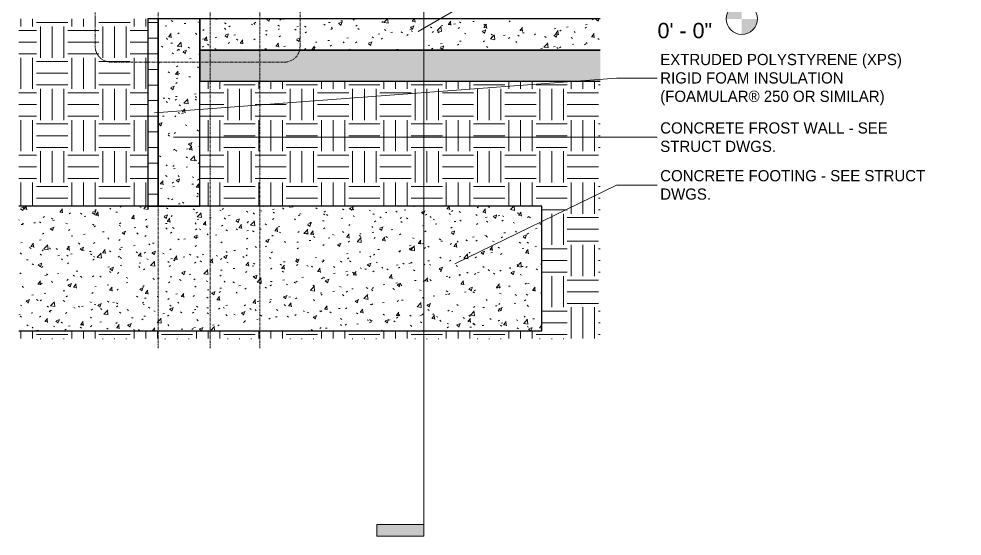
# Model space of a CAD drawing. Header units: inches. Extents: x 22688 to 23652, y -99 to 513.
# Drawn here: x 23470.5 to 23651.7, y -99.5 to 0 of the extents above; entities that cross this region are included whole.
import ezdxf

# ---------------------------------------------------------------- set-up
doc = ezdxf.new("R2010")
doc.units = ezdxf.units.IN
doc.header["$MEASUREMENT"] = 0
doc.linetypes.add('Dash Dot 3_16_', pattern=[0.3125, 0.1875, -0.0625, 0, -0.0625])
doc.linetypes.add('Grid Line 1_2_', pattern=[0.875, 0.5, -0.125, 0.125, -0.125])
for name, color, linetype, lineweight in [('A-ANNO-IDEN', 131, 'Continuous', 9), ('A-ANNO-SYMB', 150, 'Continuous', 9), ('A-FLOR', 192, 'Continuous', 30), ('A-FLOR-LEVL', 51, 'Continuous', 9), ('A-FLOR-MCUT', 51, 'Continuous', 18), ('A-FLOR-PATT', 8, 'Continuous', 70), ('A-WALL', 113, 'Continuous', 30), ('A-WALL-PATT', 111, 'Continuous', 30), ('C-BLDG-PADS', 91, 'Continuous', 200), ('C-TOPO', 7, 'Continuous', 30), ('G-ANNO-SYMB', 111, 'Continuous', 9), ('L-SITE-WALL', 31, 'Continuous', 30), ('S-FNDN', 32, 'Continuous', 30), ('S-GRID', 1, 'Continuous', 9)]:
    doc.layers.add(name, color=color, linetype=linetype, lineweight=lineweight)
doc.styles.add('Arial', font='arial.ttf', dxfattribs={"height": 2.950599})
doc.styles.add('Century Gothic', font='GOTHIC.TTF', dxfattribs={"height": 2.155668})
pattern_1 = [(50, (22063.858, 65.275), (6.885997, -0.602097), [0.72, -7.92]), (355, (22063.858, 65.275), (-1.331756, 7.220547), [0.576, -6.336]), (100.451, (22064.432, 65.225), (5.55363, 6.61819), [0.612, -6.731]), (46.184, (22063.858, 67.195), (10.24564, -1.588925), [1.08, -11.88]), (96.636, (22064.712, 67.063), (8.97244, 9.35152), [0.918, -10.096]), (351.184, (22063.858, 67.195), (8.9732, 9.35123), [0.864, -9.504]), (21, (22064.818, 66.715), (5.730726, -3.865003), [0.72, -7.92]), (326, (22064.818, 66.715), (2.33581, 6.96088), [0.576, -6.336]), (71.451, (22065.296, 66.393), (8.065876, 3.09595), [0.612, -6.731]), (37.5, (22063.858, 65.275), (0.116866, 3.1954784), [0.317, -5.942, 0.317, -6.115, -6.36]), (37.5, (22063.858, 65.275), (0.116866, 3.1954784), [-12.691, 0.317, -6.043]), (7.5, (22063.858, 65.275), (2.52543, 3.786025), [0.317, -3.35, 0.317, -5.798, -2.424]), (7.5, (22063.858, 65.275), (2.52543, 3.786025), [-9.782, 0.317, -2.107]), (327.5, (22061.717, 65.275), (5.1243685, -0.216176), [0.317, -2.083, 0.317, -7.171, -9.936]), (327.5, (22061.717, 65.275), (5.1243685, -0.216176), [-9.888, 0.317, -9.619]), (317.5, (22060.757, 65.275), (5.598326, 0.96141), [0.317, -2.803, 0.317, -4.656, -7.056]), (317.5, (22060.757, 65.275), (5.598326, 0.96141), [-8.093, 0.317, -6.739])]
pattern_2 = [(0, (22063.858, 65.275), (6, 6), [6, -6]), (0, (22063.858, 67.525), (6, 6), [6, -6]), (0, (22063.858, 69.775), (6, 6), [6, -6]), (90, (22064.608, 70.525), (-6, 6), [6, -6]), (90, (22066.858, 70.525), (-6, 6), [6, -6]), (90, (22069.108, 70.525), (-6, 6), [6, -6])]

# ---------------------------------------------------------------- blocks, each defined once
blk = doc.blocks.new('Struct_Xcel_Sports Complex_rvt-4-Wall Section - Fieldhouse - North Wall _ Mezzanine')
at = {"layer": 'A-FLOR-PATT', "lineweight": 9}
h = blk.add_hatch(dxfattribs=at)
h.set_pattern_fill('FP_28', color=253, style=0, pattern_type=2)
h.set_pattern_definition(pattern_1)
h.paths.add_polyline_path([(21139.42, -6), (21209.26, -6), (21209.26, 0), (21132.3, 0), (21132.3, -6)], flags=0)
at = {"layer": 'A-WALL-PATT', "lineweight": 9}
h = blk.add_hatch(dxfattribs=at)
h.set_pattern_fill('FP_28', color=253, style=0, pattern_type=2)
h.set_pattern_definition(pattern_1)
h.paths.add_polyline_path([(21132.3, -36), (21132.3, 0), (21124.3, 0), (21124.3, -36)], flags=0)
at = {"layer": 'S-FNDN', "lineweight": 9}
h = blk.add_hatch(dxfattribs=at)
h.set_pattern_fill('FP_28', color=253, style=0, pattern_type=2)
h.set_pattern_definition(pattern_1)
h.paths.add_polyline_path([(21153.39, -60), (21198.05, -60), (21198.05, -36), (21097.52, -36), (21097.52, -60)], flags=0)
at = {"layer": 'A-FLOR', "color": 7}
for p, q in [((21209.26, 0), (21132.3, 0)), ((21132.3, -6), (21209.26, -6))]:
    blk.add_line(p, q, dxfattribs=at)
at = {"layer": 'A-FLOR-MCUT', "color": 7, "lineweight": 30}
blk.add_line((21132.3, 0), (21132.3, -6), dxfattribs=at)
at = {"layer": 'A-WALL', "color": 7}
blk.add_line((21132.3, -6), (21132.3, 0), dxfattribs=at)
at = {"layer": 'L-SITE-WALL', "color": 7}
for p, q in [((21132.3, 0), (21124.3, 0)), ((21124.3, 0), (21124.3, -36)), ((21132.3, -36), (21132.3, -6)), ((21124.3, -36), (21132.3, -36))]:
    blk.add_line(p, q, dxfattribs=at)
at = {"layer": 'S-FNDN', "color": 7}
for p, q in [((21198.05, -36), (21097.52, -36)), ((21198.05, -60), (21198.05, -36)), ((21097.52, -60), (21198.05, -60))]:
    blk.add_line(p, q, dxfattribs=at)
blk = doc.blocks.new('Level - Level Head - Circle-15001-Wall Section - Fieldhouse - North Wall _ Mezzanine')
at = {"layer": 'A-FLOR-LEVL'}
h = blk.add_hatch(color=256, dxfattribs=at)
edge = h.paths.add_edge_path(flags=0)
edge.add_line((21236.45, 0), (21233.45, 0))
edge.add_arc((21236.45, 0), 3, 90, 180, ccw=False)
edge.add_line((21236.45, 3), (21236.45, 0))
h = blk.add_hatch(color=256, dxfattribs=at)
edge = h.paths.add_edge_path(flags=0)
edge.add_line((21236.45, -3), (21236.45, 0))
edge.add_line((21236.45, 0), (21239.45, 0))
edge.add_arc((21236.45, 0), 3, 270, 360, ccw=False)
blk.add_circle((21236.45, 0), 3, dxfattribs=at)
blk = doc.blocks.new('Section - 3_32_ x 3_8_-18514-Wall Section - Fieldhouse - North Wall _ Mezzanine')
at = {"layer": 'G-ANNO-SYMB'}
blk.add_hatch(color=256, dxfattribs=at).paths.add_polyline_path([(21166.35, -97.23), (21175.35, -97.23), (21175.35, -99.48), (21166.35, -99.48)], flags=0)
for p, q in [((21166.35, -97.23), (21166.35, -99.48)), ((21175.35, -97.23), (21166.35, -97.23)), ((21175.35, -99.48), (21175.35, -97.23)), ((21166.35, -99.48), (21175.35, -99.48))]:
    blk.add_line(p, q, dxfattribs=at)

msp = doc.modelspace()

# ---------------------------------------------------------------- hatches: boundary and pattern name
at = {"layer": 'A-WALL-PATT', "lineweight": 9}
h = msp.add_hatch(dxfattribs=at)
h.set_pattern_fill('FP_26', color=253, style=0, pattern_type=2)
h.set_pattern_definition([(0, (22063.858, 65.275), (0, 3), []), (90, (22063.858, 65.275), (-3, 2e-16), [])])
h.paths.add_polyline_path([(23495.24474, -36), (23497.24474, -36), (23497.24474, 0), (23495.24474, 0), (23495.24474, -30.87631)], flags=0)
at = {"layer": 'C-BLDG-PADS'}
h = msp.add_hatch(dxfattribs=at)
h.set_pattern_fill('FP_29', color=55, style=0, pattern_type=2)
h.set_pattern_definition([(212.005, (22063.052, 67.291), (-40.3106271, -26.8730086), [1.268, -125.493]), (213.69, (22063.858, 67.828), (-13.436241, -13.436764), [0.969, -47.478]), (198.435, (22064.261, 67.963), (-26.873024, -13.436542), [0.425, -42.065]), (180, (22064.799, 67.963), (-2e-15, -13.437), [0.537, -12.899]), (161.565, (22065.202, 67.828), (-13.436518, 1.2e-05), [0.425, -42.065]), (333.435, (22065.336, 77.503), (13.436532, 1.2e-05), [0.601, -29.444]), (296.565, (22065.202, 77.771), (13.43652, -13.436544), [0.3, -29.745]), (270, (22065.202, 78.443), (13.437, 8e-16), [0.672, -12.765]), (186.34, (22065.336, 69.709), (-107.4926568, -13.4363962), [1.217, -120.457]), (296.565, (22068.292, 78.04), (13.43652, -13.436544), [0.3, -29.745]), (303.69, (22068.023, 78.443), (13.436764, -13.436241), [0.484, -47.962]), (229.399, (22070.173, 72.531), (-67.1828397, -80.6196216), [1.239, -122.641]), (243.435, (22070.576, 73.337), (1.2e-05, -13.436532), [0.901, -29.144]), (213.69, (22075.279, 71.859), (-13.436241, -13.436764), [0.484, -47.962]), (33.69, (22071.248, 68.097), (13.436241, 13.436764), [0.484, -47.962]), (0, (22070.979, 68.097), (0, 13.437), [0.269, -13.168]), (333.435, (22070.711, 68.231), (13.436532, 1.2e-05), [0.3, -29.745]), (284.036, (22070.576, 68.769), (13.436545, -40.3097205), [0.554, -54.847]), (270, (22070.576, 69.038), (13.437, 8e-16), [0.269, -13.168]), (243.435, (22070.576, 69.306), (1.2e-05, -13.436532), [0.3, -29.745]), (135, (22070.576, 69.441), (-13.436443, 9e-16), [0.19, -18.812]), (90, (22070.576, 69.306), (-13.437, 8e-16), [0.134, -13.302]), (18.435, (22075.414, 75.487), (26.873024, 13.436542), [0.85, -41.641]), (6.34, (22076.22, 75.756), (107.4926568, 13.4363962), [1.217, -120.457]), (180, (22075.682, 72.531), (-2e-15, -13.437), [0.806, -12.63]), (197.354, (22077.832, 73.203), (-40.30996214, -13.43709214), [2.252, -222.987]), (198.435, (22078.235, 73.337), (-26.873024, -13.436542), [0.425, -42.065]), (213.69, (22078.638, 73.606), (-13.436241, -13.436764), [0.484, -47.962]), (251.565, (22078.773, 74.009), (-1.2e-05, -13.436518), [0.425, -42.065]), (243.435, (22078.907, 74.278), (1.2e-05, -13.436532), [0.3, -29.745]), (270, (22078.907, 74.547), (13.437, 8e-16), [0.269, -13.168]), (293.199, (22078.504, 75.487), (13.4363854, -26.8729472), [1.023, -101.307]), (315, (22078.101, 75.89), (13.436443, 9e-16), [0.57, -18.432]), (0, (22077.429, 75.89), (0, 13.437), [0.672, -12.765]), (341.565, (22074.473, 72.666), (13.436518, -1.2e-05), [0.425, -42.065]), (303.69, (22074.204, 73.069), (13.436764, -13.436241), [0.484, -47.962]), (279.462, (22074.07, 73.875), (13.4362802, -67.1832013), [0.817, -80.915]), (270, (22074.07, 74.681), (13.437, 8e-16), [0.806, -12.63]), (239.036, (22074.473, 75.353), (-13.4372, -26.8732567), [0.783, -77.565]), (188.13, (22075.414, 75.487), (-80.6200966, -13.436299), [0.95, -94.061]), (116.565, (22065.47, 75.084), (-13.43652, 13.436544), [0.3, -29.745]), (135, (22065.739, 74.815), (-13.436443, 9e-16), [0.38, -18.622]), (168.69, (22066.411, 74.681), (-13.436897, 0.000212), [0.685, -67.829]), (191.31, (22067.083, 74.815), (-53.7465916, -13.436568), [0.685, -67.829]), (194.036, (22067.62, 74.95), (-40.3097205, -13.436545), [0.554, -54.847]), (236.31, (22067.889, 75.353), (-13.436194, -26.873299), [0.484, -47.962]), (236.31, (22068.158, 75.756), (-13.436194, -26.873299), [0.484, -47.962]), (270, (22068.158, 76.159), (13.437, 8e-16), [0.403, -13.034]), (291.801, (22067.889, 76.831), (13.4361655, -26.872997), [0.724, -71.635]), (116.565, (22068.023, 74.009), (-13.43652, 13.436544), [0.601, -29.444]), (168.69, (22068.695, 73.875), (-13.436897, 0.000212), [0.685, -67.829]), (194.036, (22069.233, 74.009), (-40.3097205, -13.436545), [0.554, -54.847]), (225, (22069.636, 74.412), (9e-16, -13.436443), [0.57, -18.432]), (251.565, (22069.77, 74.815), (-1.2e-05, -13.436518), [0.425, -42.065]), (296.565, (22069.501, 75.353), (13.43652, -13.436544), [0.601, -29.444]), (315, (22069.233, 75.622), (13.436443, 9e-16), [0.38, -18.622]), (326.31, (22068.83, 75.89), (26.873299, -13.436194), [0.484, -47.962]), (0, (22068.561, 75.89), (0, 13.437), [0.269, -13.168]), (33.69, (22068.158, 75.622), (13.436241, 13.436764), [0.484, -47.962]), (71.565, (22068.023, 75.218), (1.2e-05, 13.436518), [0.425, -42.065]), (63.435, (22067.889, 74.95), (-1.2e-05, 13.436532), [0.3, -29.745]), (71.565, (22067.755, 74.547), (1.2e-05, 13.436518), [0.425, -42.065]), (104.036, (22067.755, 74.009), (-13.436545, 40.3097205), [0.554, -54.847]), (45, (22067.486, 73.74), (9e-16, 13.436443), [0.38, -18.622]), (18.435, (22067.083, 73.606), (26.873024, 13.436542), [0.425, -42.065]), (0, (22066.411, 73.606), (0, 13.437), [0.672, -12.765]), (14.036, (22065.874, 73.472), (40.3097205, 13.436545), [0.554, -54.847]), (341.565, (22065.47, 73.606), (13.436518, -1.2e-05), [0.425, -42.065]), (270, (22065.47, 74.009), (13.437, 8e-16), [0.403, -13.034]), (225, (22065.874, 74.412), (9e-16, -13.436443), [0.57, -18.432]), (198.435, (22066.68, 74.681), (-26.873024, -13.436542), [0.85, -41.641]), (180, (22067.352, 74.681), (-2e-15, -13.437), [0.672, -12.765]), (153.435, (22067.62, 74.547), (-13.436532, -1.2e-05), [0.3, -29.745]), (206.565, (22072.726, 72.397), (-13.436544, -13.43652), [0.3, -29.745]), (146.31, (22073.129, 72.128), (-26.873299, 13.436194), [0.484, -47.962]), (119.745, (22073.667, 71.188), (-40.3105597, 67.1832064), [1.083, -107.246]), (95.711, (22073.801, 69.844), (-13.4375424, 120.9300579), [1.35, -133.686]), (90, (22073.801, 69.709), (-13.437, 8e-16), [0.134, -13.302]), (63.435, (22073.667, 69.441), (-1.2e-05, 13.436532), [0.3, -29.745]), (26.565, (22073.398, 69.306), (13.436544, 13.43652), [0.3, -29.745]), (0, (22072.995, 69.306), (0, 13.437), [0.403, -13.034]), (0, (22072.861, 69.306), (0, 13.437), [0.134, -13.302]), (0, (22072.592, 69.306), (0, 13.437), [0.269, -13.168]), (326.31, (22072.189, 69.575), (26.873299, -13.436194), [0.484, -47.962]), (333.435, (22071.92, 69.709), (13.436532, 1.2e-05), [0.3, -29.745]), (284.036, (22071.786, 70.247), (13.436545, -40.3097205), [0.554, -54.847]), (270, (22071.786, 70.516), (13.437, 8e-16), [0.269, -13.168]), (270, (22071.786, 70.919), (13.437, 8e-16), [0.403, -13.034]), (258.69, (22071.92, 71.591), (-0.000212, -13.436897), [0.685, -67.829]), (231.34, (22072.457, 72.262), (-40.3101895, -53.745816), [0.86, -85.176]), (270, (22075.279, 71.994), (13.437, 8e-16), [0.134, -13.302]), (270, (22075.279, 72.128), (13.437, 8e-16), [0.134, -13.302]), (326.31, (22074.876, 72.397), (26.873299, -13.436194), [0.484, -47.962]), (333.435, (22074.07, 72.8), (13.436532, 1.2e-05), [0.901, -29.144]), (0, (22073.398, 72.8), (0, 13.437), [0.672, -12.765]), (63.435, (22073.264, 72.531), (-1.2e-05, 13.436532), [0.3, -29.745]), (90, (22073.264, 71.994), (-13.437, 8e-16), [0.537, -12.899]), (135, (22073.667, 71.591), (-13.436443, 9e-16), [0.57, -18.432]), (161.565, (22074.07, 71.456), (-13.436518, 1.2e-05), [0.425, -42.065]), (180, (22074.473, 71.456), (-2e-15, -13.437), [0.403, -13.034]), (198.435, (22074.876, 71.591), (-26.873024, -13.436542), [0.425, -42.065]), (351.87, (22069.636, 78.846), (13.4370087, -0.0002588), [1.9, -93.111]), (14.036, (22069.098, 78.712), (40.3097205, 13.436545), [0.554, -54.847]), (53.13, (22068.695, 78.175), (26.873672, 40.309752), [0.672, -66.511]), (95.194, (22068.83, 76.697), (-13.4351326, 134.3664647), [1.484, -146.928]), (101.31, (22068.964, 76.025), (-13.436568, 53.7465916), [0.685, -67.829]), (143.13, (22069.501, 75.622), (-40.309752, 26.873672), [0.672, -66.511]), (161.565, (22069.905, 75.487), (-13.436518, 1.2e-05), [0.425, -42.065]), (198.435, (22070.308, 75.622), (-26.873024, -13.436542), [0.425, -42.065]), (225, (22070.979, 76.293), (9e-16, -13.436443), [0.95, -18.052]), (228.814, (22071.92, 77.368), (-80.6198072, -94.0561774), [1.428, -141.405]), (251.565, (22072.054, 77.771), (-1.2e-05, -13.436518), [0.425, -42.065]), (270, (22072.054, 77.906), (13.437, 8e-16), [0.134, -13.302]), (288.435, (22071.92, 78.309), (13.436542, -26.873024), [0.425, -42.065]), (326.31, (22071.517, 78.578), (26.873299, -13.436194), [0.484, -47.962]), (90, (22065.336, 75.353), (-13.437, 8e-16), [0.941, -12.496]), (338.199, (22067.217, 77.1), (40.3099116, -13.436441), [0.724, -71.635]), (0, (22066.411, 77.1), (0, 13.437), [0.806, -12.63]), (30.964, (22065.739, 76.697), (40.3102852, 26.8733136), [0.783, -77.565]), (45, (22065.336, 76.293), (9e-16, 13.436443), [0.57, -18.432]), (90, (22063.186, 71.053), (-13.437, 8e-16), [0.941, -12.496]), (116.565, (22063.589, 70.247), (-13.43652, 13.436544), [0.901, -29.144]), (153.435, (22064.396, 69.844), (-13.436532, -1.2e-05), [0.901, -29.144]), (180, (22065.067, 69.844), (-2e-15, -13.437), [0.672, -12.765]), (218.66, (22065.739, 70.381), (-13.4368332, -13.4362984), [0.86, -85.176]), (231.34, (22066.277, 71.053), (-40.3101895, -53.745816), [0.86, -85.176]), (213.69, (22067.083, 71.591), (-13.436241, -13.436764), [0.969, -47.478]), (239.036, (22067.486, 72.262), (-13.4372, -26.8732567), [0.783, -77.565]), (270, (22067.486, 72.531), (13.437, 8e-16), [0.269, -13.168]), (270, (22067.486, 72.934), (13.437, 8e-16), [0.403, -13.034]), (315, (22067.083, 73.337), (13.436443, 9e-16), [0.57, -18.432]), (350.538, (22066.277, 73.472), (13.4368224, 7.56e-05), [0.817, -80.915]), (14.036, (22065.202, 73.203), (40.3097205, 13.436545), [1.108, -54.293]), (18.435, (22063.992, 72.8), (26.873024, 13.436542), [1.275, -41.216]), (45, (22063.589, 72.397), (9e-16, 13.436443), [0.57, -18.432]), (45, (22063.186, 71.994), (9e-16, 13.436443), [0.57, -18.432]), (108.435, (22066.142, 69.038), (-13.436542, 26.873024), [0.85, -41.641]), (126.87, (22066.545, 68.5), (-13.436224, 13.436576), [0.672, -66.511]), (146.31, (22066.948, 68.231), (-26.873299, 13.436194), [0.484, -47.962]), (161.565, (22067.352, 68.097), (-13.436518, 1.2e-05), [0.425, -42.065]), (135, (22067.755, 67.694), (-13.436443, 9e-16), [0.57, -18.432]), (161.565, (22068.158, 67.56), (-13.436518, 1.2e-05), [0.425, -42.065]), (180, (22068.561, 67.56), (-2e-15, -13.437), [0.403, -13.034]), (206.565, (22068.83, 67.694), (-13.436544, -13.43652), [0.3, -29.745]), (206.565, (22069.367, 67.963), (-13.436544, -13.43652), [0.601, -29.444]), (189.462, (22070.173, 68.097), (-67.1832013, -13.4362802), [0.817, -80.915]), (243.435, (22070.442, 68.635), (1.2e-05, -13.436532), [0.601, -29.444]), (270, (22070.442, 68.769), (13.437, 8e-16), [0.134, -13.302]), (270, (22070.442, 69.038), (13.437, 8e-16), [0.269, -13.168]), (326.31, (22070.039, 69.844), (26.873299, -13.436194), [0.484, -47.962]), (327.995, (22068.964, 70.516), (67.1829352, -40.309468), [1.268, -125.493]), (329.036, (22068.292, 70.919), (26.8732567, -13.4372), [0.783, -77.565]), (341.565, (22067.486, 71.188), (13.436518, -1.2e-05), [0.85, -41.641]), (0, (22066.948, 71.188), (0, 13.437), [0.537, -12.899]), (33.69, (22066.545, 70.919), (13.436241, 13.436764), [0.484, -47.962]), (53.13, (22066.142, 70.381), (26.873672, 40.309752), [0.672, -66.511]), (63.435, (22065.874, 69.844), (-1.2e-05, 13.436532), [0.601, -29.444]), (225, (22072.054, 68.769), (9e-16, -13.436443), [0.57, -18.432]), (236.31, (22072.323, 69.172), (-13.436194, -26.873299), [0.484, -47.962]), (270, (22072.323, 69.306), (13.437, 8e-16), [0.134, -13.302]), (315, (22072.054, 69.575), (13.436443, 9e-16), [0.38, -18.622]), (333.435, (22071.517, 69.844), (13.436532, 1.2e-05), [0.601, -29.444]), (18.435, (22070.711, 69.575), (26.873024, 13.436542), [0.85, -41.641]), (75.964, (22070.576, 69.038), (-0.0002996, 13.436231), [0.554, -54.847]), (71.565, (22064.53, 66.485), (1.2e-05, 13.436518), [0.425, -42.065]), (135, (22064.799, 66.216), (-13.436443, 9e-16), [0.38, -18.622]), (146.31, (22065.202, 65.947), (-26.873299, 13.436194), [0.484, -47.962]), (153.435, (22065.739, 65.678), (-13.436532, -1.2e-05), [0.601, -29.444]), (180, (22065.874, 65.678), (-2e-15, -13.437), [0.134, -13.302]), (161.565, (22066.277, 65.544), (-13.436518, 1.2e-05), [0.425, -42.065]), (180, (22066.814, 65.544), (-2e-15, -13.437), [0.537, -12.899]), (198.435, (22067.217, 65.678), (-26.873024, -13.436542), [0.425, -42.065]), (210.964, (22067.889, 66.082), (-40.3102852, -26.8733136), [0.783, -77.565]), (206.565, (22068.158, 66.216), (-13.436544, -13.43652), [0.3, -29.745]), (251.565, (22068.292, 66.619), (-1.2e-05, -13.436518), [0.425, -42.065]), (303.69, (22068.023, 67.022), (13.436764, -13.436241), [0.484, -47.962]), (306.87, (22067.62, 67.56), (13.436224, -13.436576), [0.672, -66.511]), (323.13, (22067.083, 67.963), (40.309752, -26.873672), [0.672, -66.511]), (345.964, (22066.545, 68.097), (13.436231, 0.0002996), [0.554, -54.847]), (18.435, (22066.142, 67.963), (26.873024, 13.436542), [0.425, -42.065]), (30.964, (22065.47, 67.56), (40.3102852, 26.8733136), [0.783, -77.565]), (39.806, (22064.664, 66.888), (13.4366017, 13.4362908), [1.049, -103.894]), (135, (22068.695, 65.678), (-13.436443, 9e-16), [0.19, -18.812]), (153.435, (22068.964, 65.544), (-13.436532, -1.2e-05), [0.3, -29.745]), (191.31, (22069.636, 65.678), (-53.7465916, -13.436568), [0.685, -67.829]), (165.964, (22070.173, 65.544), (-13.436231, -0.0002996), [0.554, -54.847]), (175.236, (22071.786, 65.41), (-13.4364265, -8.21e-05), [1.618, -160.181]), (206.565, (22072.054, 65.544), (-13.436544, -13.43652), [0.3, -29.745]), (225, (22072.323, 65.813), (9e-16, -13.436443), [0.38, -18.622]), (270, (22072.323, 66.485), (13.437, 8e-16), [0.672, -12.765]), (270, (22072.323, 66.888), (13.437, 8e-16), [0.403, -13.034]), (308.66, (22071.786, 67.56), (13.4362984, -13.4368332), [0.86, -85.176]), (338.199, (22071.114, 67.828), (40.3099116, -13.436441), [0.724, -71.635]), (348.69, (22070.442, 67.963), (13.436897, -0.000212), [0.685, -67.829]), (18.435, (22069.233, 67.56), (26.873024, 13.436542), [1.275, -41.216]), (36.87, (22068.695, 67.157), (13.436576, 13.436224), [0.672, -66.511]), (68.199, (22068.427, 66.485), (13.436441, 40.3099116), [0.724, -71.635]), (101.31, (22068.561, 65.813), (-13.436568, 53.7465916), [0.685, -67.829]), (348.69, (22067.352, 78.578), (13.436897, -0.000212), [0.685, -67.829]), (354.806, (22065.874, 78.712), (13.4361385, -0.0003521), [1.484, -146.928]), (0, (22065.47, 78.712), (0, 13.437), [0.403, -13.034]), (45, (22065.202, 78.443), (9e-16, 13.436443), [0.38, -18.622]), (180, (22066.277, 77.234), (-2e-15, -13.437), [0.403, -13.034]), (188.13, (22067.217, 77.368), (-80.6200966, -13.436299), [0.95, -94.061]), (172.875, (22068.292, 77.234), (-13.4368068, -0.000376), [1.083, -107.246]), (225, (22068.427, 77.368), (9e-16, -13.436443), [0.19, -18.812]), (270, (22068.427, 77.771), (13.437, 8e-16), [0.403, -13.034]), (161.565, (22072.726, 78.175), (-13.436518, 1.2e-05), [0.425, -42.065]), (180, (22073.264, 78.175), (-2e-15, -13.437), [0.537, -12.899]), (198.435, (22073.667, 78.309), (-26.873024, -13.436542), [0.425, -42.065]), (170.538, (22074.473, 78.175), (-13.4368224, -7.56e-05), [0.817, -80.915]), (213.69, (22074.876, 78.443), (-13.436241, -13.436764), [0.484, -47.962]), (270, (22074.876, 78.578), (13.437, 8e-16), [0.134, -13.302]), (296.565, (22074.742, 78.846), (13.43652, -13.436544), [0.3, -29.745]), (341.565, (22073.936, 79.115), (13.436518, -1.2e-05), [0.85, -41.641]), (341.565, (22073.129, 79.384), (13.436518, -1.2e-05), [0.85, -41.641]), (14.036, (22072.592, 79.249), (40.3097205, 13.436545), [0.554, -54.847]), (45, (22072.189, 78.846), (9e-16, 13.436443), [0.57, -18.432]), (104.036, (22072.323, 78.309), (-13.436545, 40.3097205), [0.554, -54.847]), (0, (22061.843, 66.619), (0, 13.437), [0.134, -13.302]), (315, (22061.574, 66.888), (13.436443, 9e-16), [0.38, -18.622]), (274.764, (22061.439, 68.5), (13.43768295, -147.8026001), [1.618, -160.181]), (255.964, (22061.574, 69.038), (0.0002996, -13.436231), [0.554, -54.847]), (225, (22061.843, 69.306), (9e-16, -13.436443), [0.38, -18.622]), (198.435, (22063.052, 69.709), (-26.873024, -13.436542), [1.275, -41.216]), (180, (22063.186, 69.709), (-2e-15, -13.437), [0.134, -13.302]), (171.87, (22064.127, 69.575), (-13.4370087, 0.0002588), [0.95, -94.061]), (146.31, (22065.739, 69.441), (-26.873299, 13.436194), [0.484, -47.962]), (108.435, (22066.008, 68.635), (-13.436542, 26.873024), [0.85, -41.641]), (90, (22066.008, 68.5), (-13.437, 8e-16), [0.134, -13.302]), (71.565, (22065.874, 68.097), (1.2e-05, 13.436518), [0.425, -42.065]), (26.565, (22065.605, 67.963), (13.436544, 13.43652), [0.3, -29.745]), (18.435, (22065.202, 67.828), (26.873024, 13.436542), [0.425, -42.065]), (126.87, (22072.457, 66.888), (-13.436224, 13.436576), [0.672, -66.511]), (123.69, (22072.726, 66.485), (-13.436764, 13.436241), [0.484, -47.962]), (149.036, (22073.398, 66.082), (-26.8732567, 13.4372), [0.783, -77.565]), (168.69, (22074.07, 65.947), (-13.436897, 0.000212), [0.685, -67.829]), (213.69, (22074.473, 66.216), (-13.436241, -13.436764), [0.484, -47.962]), (251.565, (22074.607, 66.619), (-1.2e-05, -13.436518), [0.425, -42.065]), (270, (22074.607, 66.753), (13.437, 8e-16), [0.134, -13.302]), (279.462, (22074.473, 67.56), (13.4362802, -67.1832013), [0.817, -80.915]), (243.435, (22074.607, 67.828), (1.2e-05, -13.436532), [0.3, -29.745]), (270, (22074.607, 67.963), (13.437, 8e-16), [0.134, -13.302]), (296.565, (22074.204, 68.769), (13.43652, -13.436544), [0.901, -29.144]), (329.036, (22073.532, 69.172), (26.8732567, -13.4372), [0.783, -77.565]), (8.13, (22072.592, 69.038), (80.6200966, 13.436299), [0.95, -94.061]), (45, (22072.054, 68.5), (9e-16, 13.436443), [0.76, -18.242]), (45, (22071.786, 68.231), (9e-16, 13.436443), [0.38, -18.622]), (90, (22071.786, 67.828), (-13.437, 8e-16), [0.403, -13.034]), (123.69, (22072.054, 67.425), (-13.436764, 13.436241), [0.484, -47.962]), (101.31, (22074.07, 69.844), (-13.436568, 53.7465916), [0.685, -67.829]), (108.435, (22074.204, 69.441), (-13.436542, 26.873024), [0.425, -42.065]), (135, (22074.339, 69.306), (-13.436443, 9e-16), [0.19, -18.812]), (180, (22074.742, 69.306), (-2e-15, -13.437), [0.403, -13.034]), (213.69, (22075.145, 69.575), (-13.436241, -13.436764), [0.484, -47.962]), (187.125, (22076.22, 69.709), (-94.0566594, -13.437028), [1.083, -107.246]), (236.31, (22076.488, 70.113), (-13.436194, -26.873299), [0.484, -47.962]), (270, (22076.488, 70.247), (13.437, 8e-16), [0.134, -13.302]), (288.435, (22076.354, 70.65), (13.436542, -26.873024), [0.425, -42.065]), (285.945, (22076.085, 71.591), (13.4366066, -40.3096492), [0.978, -96.842]), (315, (22075.817, 71.859), (13.436443, 9e-16), [0.38, -18.622]), (18.435, (22075.414, 71.725), (26.873024, 13.436542), [0.425, -42.065]), (29.745, (22074.473, 71.188), (67.1832064, 40.3105597), [1.083, -107.246]), (18.435, (22074.07, 71.053), (26.873024, 13.436542), [0.425, -42.065]), (75.964, (22073.936, 70.516), (-0.0002996, 13.436231), [0.554, -54.847]), (180, (22070.039, 74.009), (-2e-15, -13.437), [0.403, -13.034]), (180, (22070.308, 74.009), (-2e-15, -13.437), [0.269, -13.168]), (135, (22070.576, 73.74), (-13.436443, 9e-16), [0.38, -18.622]), (90, (22070.576, 73.337), (-13.437, 8e-16), [0.403, -13.034]), (26.565, (22068.561, 71.188), (13.436544, 13.43652), [0.901, -29.144]), (341.565, (22068.158, 71.322), (13.436518, -1.2e-05), [0.425, -42.065]), (300.964, (22067.755, 71.994), (26.8733136, -40.3102852), [0.783, -77.565]), (71.565, (22070.308, 72.397), (1.2e-05, 13.436518), [0.425, -42.065]), (90, (22070.308, 71.725), (-13.437, 8e-16), [0.672, -12.765]), (123.69, (22070.576, 71.322), (-13.436764, 13.436241), [0.484, -47.962]), (153.435, (22071.114, 71.053), (-13.436532, -1.2e-05), [0.601, -29.444]), (198.435, (22071.517, 71.188), (-26.873024, -13.436542), [0.425, -42.065]), (243.435, (22071.651, 71.456), (1.2e-05, -13.436532), [0.3, -29.745]), (255.964, (22071.786, 71.994), (0.0002996, -13.436231), [0.554, -54.847]), (251.565, (22071.92, 72.397), (-1.2e-05, -13.436518), [0.425, -42.065]), (291.801, (22071.651, 73.069), (13.4361655, -26.872997), [0.724, -71.635]), (323.13, (22071.114, 73.472), (40.309752, -26.873672), [0.672, -66.511]), (18.435, (22070.711, 73.337), (26.873024, 13.436542), [0.425, -42.065]), (63.435, (22070.442, 72.8), (-1.2e-05, 13.436532), [0.601, -29.444]), (135, (22069.367, 70.381), (-13.436443, 9e-16), [0.57, -18.432]), (149.036, (22070.039, 69.978), (-26.8732567, 13.4372), [0.783, -77.565]), (146.31, (22070.442, 69.709), (-26.873299, 13.436194), [0.484, -47.962]), (180, (22070.711, 69.709), (-2e-15, -13.437), [0.269, -13.168]), (210.964, (22071.383, 70.113), (-40.3102852, -26.8733136), [0.783, -77.565]), (243.435, (22071.517, 70.381), (1.2e-05, -13.436532), [0.3, -29.745]), (303.69, (22071.248, 70.784), (13.436764, -13.436241), [0.484, -47.962]), (321.34, (22070.576, 71.322), (53.745816, -40.3101895), [0.86, -85.176]), (345.964, (22070.039, 71.456), (13.436231, 0.0002996), [0.554, -54.847]), (11.31, (22069.367, 71.322), (53.7465916, 13.436568), [0.685, -67.829]), (26.565, (22069.098, 71.188), (13.436544, 13.43652), [0.3, -29.745]), (71.565, (22068.964, 70.784), (1.2e-05, 13.436518), [0.425, -42.065]), (15.945, (22068.695, 73.74), (40.3096492, 13.4366066), [0.978, -96.842]), (29.745, (22067.755, 73.203), (67.1832064, 40.3105597), [1.083, -107.246]), (63.435, (22067.62, 72.934), (-1.2e-05, 13.436532), [0.3, -29.745]), (90, (22067.62, 72.531), (-13.437, 8e-16), [0.403, -13.034]), (104.036, (22067.755, 71.994), (-13.436545, 40.3097205), [0.554, -54.847]), (120.964, (22068.158, 71.322), (-26.8733136, 40.3102852), [0.783, -77.565]), (153.435, (22075.682, 78.443), (-13.436532, -1.2e-05), [0.3, -29.745]), (180, (22075.951, 78.443), (-2e-15, -13.437), [0.269, -13.168]), (209.745, (22076.892, 78.981), (-67.1832064, -40.3105597), [1.083, -107.246]), (225, (22077.429, 79.518), (9e-16, -13.436443), [0.76, -18.242]), (239.036, (22077.832, 80.19), (-13.4372, -26.8732567), [0.783, -77.565]), (239.036, (22078.235, 80.862), (-13.4372, -26.8732567), [0.783, -77.565]), (270, (22078.235, 80.996), (13.437, 8e-16), [0.134, -13.302]), (333.435, (22077.967, 81.131), (13.436532, 1.2e-05), [0.3, -29.745]), (0, (22077.563, 81.131), (0, 13.437), [0.403, -13.034]), (45, (22077.16, 80.728), (9e-16, 13.436443), [0.57, -18.432]), (26.565, (22075.548, 79.921), (13.436544, 13.43652), [1.803, -28.243]), (30.964, (22074.876, 79.518), (40.3102852, 26.8733136), [0.783, -77.565]), (90, (22074.876, 79.249), (-13.437, 8e-16), [0.269, -13.168]), (128.66, (22075.414, 78.578), (-13.4362984, 13.4368332), [0.86, -85.176]), (255.964, (22073.936, 74.144), (0.0002996, -13.436231), [0.554, -54.847]), (281.31, (22073.801, 74.815), (13.436568, -53.7465916), [0.685, -67.829]), (309.806, (22073.129, 75.622), (13.4362908, -13.4366017), [1.049, -103.894]), (329.036, (22072.457, 76.025), (26.8732567, -13.4372), [0.783, -77.565]), (345.964, (22071.92, 76.159), (13.436231, 0.0002996), [0.554, -54.847]), (0, (22071.383, 76.159), (0, 13.437), [0.537, -12.899]), (26.565, (22070.845, 75.89), (13.436544, 13.43652), [0.601, -29.444]), (45, (22070.442, 75.487), (9e-16, 13.436443), [0.57, -18.432]), (53.13, (22070.039, 74.95), (26.873672, 40.309752), [0.672, -66.511]), (90, (22070.039, 74.547), (-13.437, 8e-16), [0.403, -13.034]), (135, (22070.442, 74.144), (-13.436443, 9e-16), [0.57, -18.432]), (144.462, (22071.383, 73.472), (-40.3095313, 26.8733096), [1.156, -114.43]), (135, (22072.054, 72.8), (-13.436443, 9e-16), [0.95, -18.052]), (153.435, (22072.592, 72.531), (-13.436532, -1.2e-05), [0.601, -29.444]), (206.565, (22073.129, 72.8), (-13.436544, -13.43652), [0.601, -29.444]), (230.194, (22073.801, 73.606), (-53.7471842, -67.182341), [1.049, -103.894]), (66.801, (22072.054, 76.831), (26.8740486, 67.1828756), [1.023, -101.307]), (90, (22072.054, 76.428), (-13.437, 8e-16), [0.403, -13.034]), (153.435, (22072.323, 76.293), (-13.436532, -1.2e-05), [0.3, -29.745]), (153.435, (22072.861, 76.025), (-13.436532, -1.2e-05), [0.601, -29.444]), (149.036, (22073.532, 75.622), (-26.8732567, 13.4372), [0.783, -77.565]), (180, (22074.204, 75.622), (-2e-15, -13.437), [0.672, -12.765]), (180, (22075.01, 75.622), (-2e-15, -13.437), [0.806, -12.63]), (213.69, (22075.414, 75.89), (-13.436241, -13.436764), [0.484, -47.962]), (243.435, (22075.682, 76.428), (1.2e-05, -13.436532), [0.601, -29.444]), (277.125, (22075.548, 77.503), (13.437028, -94.0566594), [1.083, -107.246]), (315, (22075.279, 77.771), (13.436443, 9e-16), [0.38, -18.622]), (341.565, (22074.876, 77.906), (13.436518, -1.2e-05), [0.425, -42.065]), (352.875, (22073.801, 78.04), (13.4368068, 0.000376), [1.083, -107.246]), (0, (22073.129, 78.04), (0, 13.437), [0.672, -12.765]), (21.801, (22072.457, 77.771), (26.872997, 13.4361655), [0.724, -71.635]), (90, (22078.504, 77.1), (-13.437, 8e-16), [0.537, -12.899]), (90, (22078.504, 76.562), (-13.437, 8e-16), [0.537, -12.899]), (56.31, (22078.235, 76.159), (13.436194, 26.873299), [0.484, -47.962]), (18.435, (22077.832, 76.025), (26.873024, 13.436542), [0.425, -42.065]), (0, (22076.488, 76.025), (0, 13.437), [1.344, -12.093]), (341.565, (22076.085, 76.159), (13.436518, -1.2e-05), [0.425, -42.065]), (296.565, (22075.951, 76.428), (13.43652, -13.436544), [0.3, -29.745]), (278.13, (22075.817, 77.368), (13.436299, -80.6200966), [0.95, -94.061]), (270, (22075.817, 77.503), (13.437, 8e-16), [0.134, -13.302]), (251.565, (22075.951, 77.906), (-1.2e-05, -13.436518), [0.425, -42.065]), (225, (22076.354, 78.309), (9e-16, -13.436443), [0.57, -18.432]), (218.66, (22077.026, 78.846), (-13.4368332, -13.4362984), [0.86, -85.176]), (225, (22077.429, 79.249), (9e-16, -13.436443), [0.57, -18.432]), (206.565, (22077.698, 79.384), (-13.436544, -13.43652), [0.3, -29.745]), (180, (22077.967, 79.384), (-2e-15, -13.437), [0.269, -13.168]), (123.69, (22078.235, 78.981), (-13.436764, 13.436241), [0.484, -47.962]), (108.435, (22078.37, 78.578), (-13.436542, 26.873024), [0.425, -42.065]), (98.13, (22078.504, 77.637), (-13.436299, 80.6200966), [0.95, -94.061])])
h.paths.add_polyline_path([(23526.33399, -12), (23582.20299, -12), (23582.20299, -6), (23505.24474, -6), (23505.24474, -12), (23512.36674, -12)], flags=0)
at = {"layer": 'C-TOPO', "lineweight": 9}
h = msp.add_hatch(dxfattribs=at)
h.set_pattern_fill('FP_23', color=253, style=0, pattern_type=2)
h.set_pattern_definition(pattern_2)
h.paths.add_polyline_path([(23470.46499, -61.61031), (23505.24474, -61.61031), (23505.24474, -60), (23470.46499, -60)], flags=0)
h.paths.add_polyline_path([(23495.24474, -36), (23495.24474, 0), (23470.46499, 0), (23470.46499, -36), (23492.59197, -36)], flags=0)
h = msp.add_hatch(dxfattribs=at)
h.set_pattern_fill('FP_23', color=253, style=0, pattern_type=2)
h.set_pattern_definition(pattern_2)
h.paths.add_polyline_path([(23505.24474, -61.61031), (23582.20299, -61.61031), (23582.20299, -12.00628), (23505.24474, -12.00628), (23505.24474, -36), (23570.99474, -36), (23570.99474, -60), (23505.24474, -60)], flags=0)

# ---------------------------------------------------------------- linework, layer by layer
at = {"layer": 'A-ANNO-IDEN', "color": 153}
for p, q in [((23547.18635, -2.46265), (23585.29309, 19.73567)), ((23496.51273, -18.04094), (23585.29309, -11.43403)), ((23585.29309, -11.43403), (23593.7255, -11.43403)), ((23500.19203, -22.77175), (23593.7255, -22.77175)), ((23554.27092, -47.09544), (23585.29309, -31.95068)), ((23585.29309, -31.95068), (23593.7255, -31.95068))]:
    msp.add_line(p, q, dxfattribs=at)
at = {"layer": 'A-ANNO-SYMB', "linetype": 'Dash Dot 3_16_'}
for p, q in [((23485.14408, 406.20436), (23485.14408, -5.32515)), ((23524.50109, -5.32515), (23524.50109, 406.20436)), ((23488.14408, -8.32515), (23521.50109, -8.32515))]:
    msp.add_line(p, q, dxfattribs=at)
for centre, start, end in [((23488.14408, -5.32515), 180, 270), ((23521.50109, -5.32515), 270, 0)]:
    msp.add_arc(centre, 3, start, end, dxfattribs=at)
at = {"layer": 'C-BLDG-PADS', "color": 7, "lineweight": 30}
for p, q in [((23582.20299, -6), (23505.24474, -6)), ((23505.24474, -6), (23505.24474, -12)), ((23505.24474, -12), (23582.20299, -12))]:
    msp.add_line(p, q, dxfattribs=at)
at = {"layer": 'C-TOPO'}
msp.add_line((23505.24474, -12.00628), (23582.20299, -12.00628), dxfattribs=at)
at = {"layer": 'C-TOPO', "color": 8, "lineweight": 18}
msp.add_line((23582.20299, -12.00628), (23505.24516, -12.00628), dxfattribs=at)
at = {"layer": 'G-ANNO-SYMB'}
msp.add_line((23548.2876, 410.26778), (23548.2876, -97.22682), dxfattribs=at)
at = {"layer": 'L-SITE-WALL', "color": 7}
for p, q in [((23497.24474, 0), (23495.24474, 0)), ((23495.24474, 0), (23495.24474, -36)), ((23497.24474, -36), (23497.24474, 0)), ((23495.24474, -36), (23497.24474, -36))]:
    msp.add_line(p, q, dxfattribs=at)
at = {"layer": 'S-GRID', "linetype": 'Grid Line 1_2_'}
for p, q in [((23497.24474, -63.2996), (23497.24474, 454.31847)), ((23507.24474, -63.2996), (23507.24474, 454.31847)), ((23516.74474, -63.2996), (23516.74474, 454.31847))]:
    msp.add_line(p, q, dxfattribs=at)

# ---------------------------------------------------------------- block references
at = {"color": 250, "lineweight": 5}
msp.add_blockref('Struct_Xcel_Sports Complex_rvt-4-Wall Section - Fieldhouse - North Wall _ Mezzanine', (2372.94193, 0), dxfattribs=at)
at = {"layer": 'A-FLOR-LEVL'}
msp.add_blockref('Level - Level Head - Circle-15001-Wall Section - Fieldhouse - North Wall _ Mezzanine', (2372.94193, 0), dxfattribs=at)
at = {"layer": 'G-ANNO-SYMB'}
msp.add_blockref('Section - 3_32_ x 3_8_-18514-Wall Section - Fieldhouse - North Wall _ Mezzanine', (2372.94193, 0), dxfattribs=at)

# ---------------------------------------------------------------- texts
at = {"layer": 'A-FLOR-LEVL', "insert": (23603.69953, -0.77816), "char_height": 2.950599, "width": 12.492, "attachment_point": 3, "line_spacing_factor": 0.938532, "style": 'Arial', "bg_fill": 3, "box_fill_scale": 1.25, "bg_fill_color": 0, "bg_fill_transparency": 0}
msp.add_mtext('0\' - 0"', dxfattribs=at)

# ---------------------------------------------------------------- next in the draw order: texts
at = {"layer": 'A-ANNO-IDEN', "char_height": 2.1556677, "attachment_point": 1, "line_spacing_factor": 0.984117, "style": 'Century Gothic', "bg_fill": 3, "box_fill_scale": 1.25, "bg_fill_color": 0, "bg_fill_transparency": 0}
for s, insert, width in [('EXTRUDED POLYSTYRENE (XPS)\\PRIGID FOAM INSULATION\\P(FOAMULAR® 250 OR SIMILAR)', (23593.7255, -6.74265), 51.921), ('CONCRETE FROST WALL - SEE\\PSTRUCT DWGS.', (23593.7255, -19.9018), 48.978), ('CONCRETE FOOTING - SEE STRUCT\\PDWGS.', (23593.7255, -29.08073), 57.483)]:
    msp.add_mtext(s, dxfattribs=dict(at, insert=insert, width=width))

doc.saveas('drawing.dxf')
